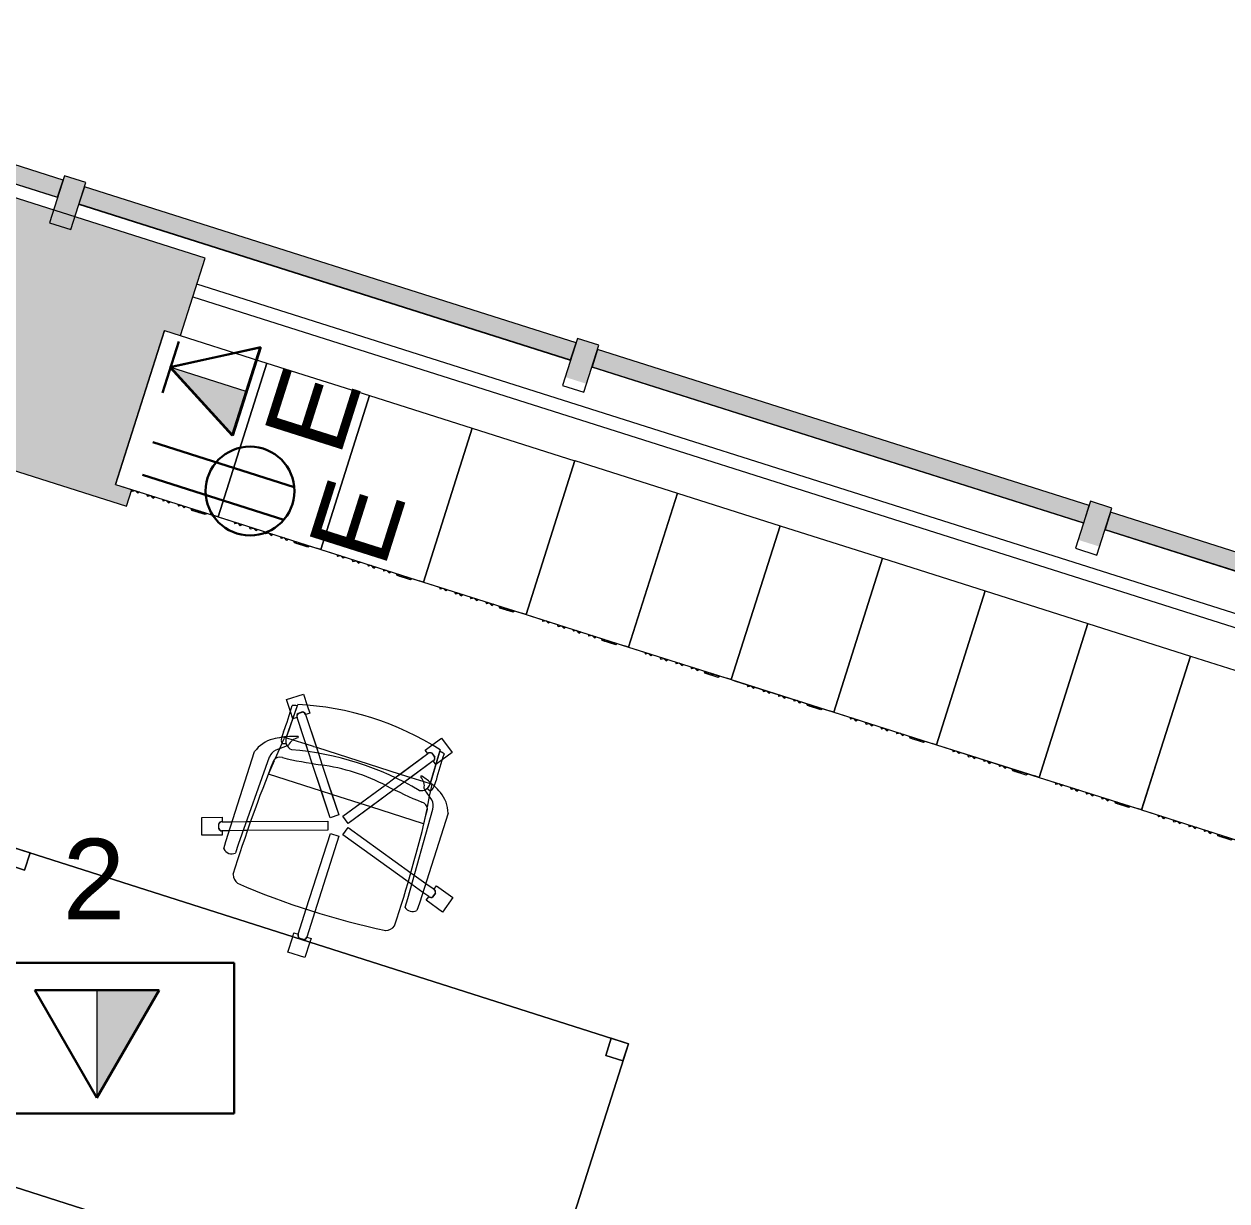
# Model space of a CAD drawing. Header units: inches. Extents: x 385 to 2249, y -1773 to -36.
# Drawn here: x 1081.7 to 1215.8, y -329.5 to -198.3 of the extents above; entities that cross this region are included whole.
import ezdxf

# ---------------------------------------------------------------- set-up
doc = ezdxf.new("R2010")
doc.units = ezdxf.units.IN
doc.header["$MEASUREMENT"] = 0
for name, color, linetype, lineweight in [('A-ANNO-NOTE', 131, 'Continuous', 30), ('A-COLS', 52, 'Continuous', 13), ('A-GLAZ-CURT', 52, 'Continuous', 13), ('A-GLAZ-CWMG', 51, 'Continuous', 13), ('A-WALL', 113, 'Continuous', 13), ('G-IMPT', 8, 'Continuous', 9), ('I-FURN', 30, 'Continuous', 9), ('Q-SPCQ', 91, 'Continuous', 13)]:
    doc.layers.add(name, color=color, linetype=linetype, lineweight=lineweight)
doc.styles.add('Swis721 Lt BT', font='swissl.ttf', dxfattribs={"height": 9})

# ---------------------------------------------------------------- blocks, each defined once
blk = doc.blocks.new('System Panel - Glazed 2-5036779-Level 6 POWER _ SIGNAL')
at = {"layer": 'A-GLAZ-CURT', "lineweight": 9}
blk.add_hatch(color=7, dxfattribs=at).paths.add_polyline_path([(28.75, 0.25), (28.75, 2.25), (-28.75, 2.25), (-28.75, 0.25), (-3.04, 0.25)], flags=0)
at = {"layer": 'A-GLAZ-CURT', "color": 8, "lineweight": 20}
for p, q in [((28.75, 2.25), (-28.75, 2.25)), ((-28.75, 2.25), (-28.75, 0.25)), ((28.75, 0.25), (28.75, 2.25)), ((-28.75, 0.25), (28.75, 0.25))]:
    blk.add_line(p, q, dxfattribs=at)
blk = doc.blocks.new('System Panel - Glazed 2-5036977-Level 6 POWER _ SIGNAL')
at = {"layer": 'A-GLAZ-CURT', "lineweight": 9}
blk.add_hatch(color=7, dxfattribs=at).paths.add_polyline_path([(28.75, 0.25), (28.75, 2.25), (-28.75, 2.25), (-28.75, 0.25), (25.41, 0.25)], flags=0)
at = {"layer": 'A-GLAZ-CURT', "color": 8, "lineweight": 20}
for p, q in [((28.75, 2.25), (-28.75, 2.25)), ((-28.75, 2.25), (-28.75, 0.25)), ((28.75, 0.25), (28.75, 2.25)), ((-28.75, 0.25), (28.75, 0.25))]:
    blk.add_line(p, q, dxfattribs=at)
blk = doc.blocks.new('Rectangular Mullion - 2_5_ x 5_ rectangular-5019623-Level 6 POWER _ SIGNAL')
at = {"layer": 'A-GLAZ-CWMG', "lineweight": 9}
blk.add_hatch(color=7, dxfattribs=at).paths.add_polyline_path([(0, 1.76), (0, -2.75), (-2.5, -2.75), (-2.5, 1.76), (-1.23, 1.76)], flags=0)
at = {"layer": 'A-GLAZ-CWMG', "color": 8, "lineweight": 20}
for p, q in [((-2.5, 2.75), (0, 2.75)), ((-2.5, -2.75), (-2.5, 2.75)), ((0, 2.75), (0, -2.75)), ((0, -2.75), (-2.5, -2.75))]:
    blk.add_line(p, q, dxfattribs=at)
blk = doc.blocks.new('System Panel - Glazed 2-5037066-Level 6 POWER _ SIGNAL')
at = {"layer": 'A-GLAZ-CURT', "lineweight": 9}
blk.add_hatch(color=7, dxfattribs=at).paths.add_polyline_path([(28.75, 0.25), (28.75, 2.25), (-28.75, 2.25), (-28.75, 0.25), (22.33, 0.25)], flags=0)
at = {"layer": 'A-GLAZ-CURT', "color": 8, "lineweight": 20}
for p, q in [((28.75, 2.25), (-28.75, 2.25)), ((-28.75, 2.25), (-28.75, 0.25)), ((28.75, 0.25), (28.75, 2.25)), ((-28.75, 0.25), (28.75, 0.25))]:
    blk.add_line(p, q, dxfattribs=at)
blk = doc.blocks.new('Walls 77 - Walls 3-5131685-Level 6 POWER _ SIGNAL')
at = {"layer": 'A-WALL', "lineweight": 9}
for p, q in [((59.48, -2392.57), (59.48, -2184.53)), ((53.49, -2230.31), (53.49, -2287.81)), ((53.49, -2290.31), (53.49, -2347.81)), ((53.49, -2350.31), (53.49, -2407.81)), ((53.49, -2410.31), (53.49, -2467.81))]:
    blk.add_line(p, q, dxfattribs=at)
blk = doc.blocks.new('Walls 104 - Walls 3-5504135-Level 6 POWER _ SIGNAL')
at = {"layer": 'A-WALL', "lineweight": 9}
blk.add_line((53.49, -2183.72), (53.49, -2391.77), dxfattribs=at)
blk = doc.blocks.new('Locker_-_Double_Unit_-_Medium_298 - 12ZLKR04_dwg-5336107-Level 6 POWER _ SIGNAL')
at = {"layer": 'G-IMPT'}
for p, q in [((0, 12), (18, 12)), ((0, 12), (0, 0)), ((0, 12), (0, 0)), ((18, 12), (0, 12)), ((18, 12), (18, 0)), ((18, 12), (18, 11.5)), ((18, 11.5), (18, 0.5)), ((18, 10.12), (18.18, 9.98)), ((18, 10.12), (18.18, 9.98)), ((18, 9.66), (18.18, 9.98)), ((18.18, 9.33), (18, 9.66)), ((18, 9.2), (18.18, 9.33)), ((18, 9.2), (18.18, 9.33)), ((18, 8.32), (18.18, 8.18)), ((18.18, 8.18), (18, 8.32)), ((18.18, 8.18), (18, 7.86)), ((18.18, 7.53), (18, 7.86)), ((18, 7.4), (18.18, 7.53)), ((18.18, 7.53), (18, 7.4)), ((18, 6.52), (18.18, 6.38)), ((18, 6.52), (18.18, 6.38)), ((18, 6.06), (18.18, 6.38)), ((18.18, 5.73), (18, 6.06)), ((18, 5.6), (18.18, 5.73)), ((18.18, 5.73), (18, 5.6)), ((18, 4.72), (18.18, 4.58)), ((18, 4.72), (18.18, 4.58)), ((18, 4.26), (18.18, 4.58)), ((18.18, 3.93), (18, 4.26)), ((18, 3.8), (18.18, 3.93)), ((18.18, 3.93), (18, 3.8)), ((18, 3.14), (18.06, 3.12)), ((18, 2.92), (18.18, 2.78)), ((18.18, 2.78), (18, 2.92)), ((18.18, 2.78), (18, 2.46)), ((18.19, 3.02), (18.06, 3.12)), ((18.06, 2.87), (18.06, 3.12)), ((18.19, 1.45), (18.19, 3.02)), ((18.18, 2.13), (18, 2.46)), ((18, 2), (18.18, 2.13)), ((18, 2), (18.18, 2.13)), ((18, 1.33), (18.06, 1.35)), ((18.06, 2.34), (18.06, 2.57)), ((18.06, 1.35), (18.06, 2.04)), ((18.06, 1.35), (18.19, 1.45)), ((18, 0), (18, 0.5)), ((18, 0), (0, 0)), ((18, 0), (0, 0))]:
    blk.add_line(p, q, dxfattribs=at)
blk = doc.blocks.new('Locker_-_Double_Unit_-_Medium_298 - Locker_-_Double_Unit_-_Medium_298-5336684-Level 6 POWER _ SIGNAL')
at = {"extrusion": (0, 0, -1), "zscale": -1, "rotation": 180}
blk.add_blockref('Locker_-_Double_Unit_-_Medium_298 - 12ZLKR04_dwg-5336107-Level 6 POWER _ SIGNAL', (0, 0), dxfattribs=at)
blk = doc.blocks.new('Columns 67 - Columns 4-5528806-Level 6 POWER _ SIGNAL')
at = {"layer": 'A-COLS', "lineweight": 9}
blk.add_hatch(color=7, dxfattribs=at).paths.add_polyline_path([(1405.02, -852.73), (1405.61, -850.88), (1403.81, -850.3), (1409.38, -833.18), (1411.18, -833.77), (1413.98, -825.15), (1384.49, -815.57), (1375.52, -843.15), (1404.59, -852.59)], flags=0)
at = {"layer": 'A-COLS', "color": 8, "lineweight": 20}
for p, q in [((1384.49, -815.57), (1375.52, -843.15)), ((1413.98, -825.15), (1384.49, -815.57)), ((1411.18, -833.77), (1413.98, -825.15)), ((1375.52, -843.15), (1405.02, -852.73)), ((1405.02, -852.73), (1405.61, -850.9))]:
    blk.add_line(p, q, dxfattribs=at)
blk = doc.blocks.new('Rectangular Table - Rectangular Table-V154-Level 6 POWER _ SIGNAL')
at = {"layer": 'I-FURN'}
for p, q in [((-34, 18), (-36, 18)), ((-36, 18), (-36, 16)), ((-36, 16), (-36, 18)), ((-36, 18), (-34, 18)), ((36, 18), (-36, 18)), ((-36, 18), (-36, -18)), ((-36, -18), (-36, 18)), ((-36, 18), (36, 18)), ((-34, 16), (-34, 18)), ((-34, 18), (-34, 16)), ((34, 18), (34, 16)), ((36, 18), (34, 18)), ((34, 18), (36, 18)), ((34, 16), (34, 18)), ((36, 16), (36, 18)), ((36, 18), (36, 16)), ((36, -18), (36, 18)), ((36, 18), (36, -18)), ((-36, 16), (-34, 16)), ((-34, 16), (-36, 16)), ((34, 16), (36, 16)), ((36, 16), (34, 16)), ((-34, -16), (-36, -16)), ((-36, -16), (-36, -18)), ((-36, -18), (-36, -16)), ((-36, -16), (-34, -16)), ((-34, -18), (-34, -16)), ((-34, -16), (-34, -18)), ((36, -16), (34, -16)), ((34, -16), (34, -18)), ((34, -18), (34, -16)), ((34, -16), (36, -16)), ((36, -18), (36, -16)), ((36, -16), (36, -18)), ((-36, -18), (-34, -18)), ((-34, -18), (-36, -18)), ((-36, -18), (36, -18)), ((36, -18), (-36, -18)), ((34, -18), (36, -18)), ((36, -18), (34, -18))]:
    blk.add_line(p, q, dxfattribs=at)
blk = doc.blocks.new('F-Haworth_Chair_X99-Seminar - X99 Advanced Seminar Chair-V155-Level 6 POWER _ SIGNAL')
at = {"layer": 'I-FURN'}
for p, q in [((-1, 15.13), (1, 15.13)), ((-1, 13.32), (-1, 15.13)), ((-1, 15.13), (1, 15.13)), ((-1, 13.32), (-1, 15.13)), ((1, 15.13), (1, 13.32)), ((1, 15.13), (1, 13.32)), ((-1, 12.88), (-1, 13.32)), ((-1, 12.88), (-1, 13.32)), ((-0.52, 12.88), (-1, 12.88)), ((-0.52, 12.88), (-1, 12.88)), ((-0.5, 9.91), (-0.5, 12.88)), ((-0.5, 9.91), (-0.5, 12.88)), ((0.26, 13.26), (-0.26, 13.26)), ((0.26, 13.26), (-0.26, 13.26)), ((-0.25, 13.25), (0.25, 13.25)), ((-0.25, 13.25), (0.25, 13.25)), ((0.5, 12.88), (0.5, 9.91)), ((0.5, 12.88), (0.5, 9.91)), ((1, 12.88), (0.52, 12.88)), ((1, 12.88), (0.52, 12.88)), ((1, 13.32), (1, 12.88)), ((1, 13.32), (1, 12.88)), ((-0.5, 1.08), (-0.5, 9.91)), ((-0.5, 1.08), (-0.5, 9.91)), ((0.5, 9.91), (0.5, 1.08)), ((0.5, 9.91), (0.5, 1.08)), ((-14.69, 3.72), (-14.08, 5.62)), ((-14.69, 3.72), (-14.08, 5.62)), ((-14.08, 5.62), (-11.94, 4.93)), ((-14.08, 5.62), (-11.94, 4.93)), ((-11.32, 5.48), (-11.3, 6.32)), ((-11.32, -5.06), (-11.32, 5.48)), ((-9.92, 6.36), (-9.92, 5.36)), ((-9.92, 5.36), (-9.57, -4.97)), ((9.57, -4.97), (9.92, 5.36)), ((9.92, 5.36), (9.92, 6.36)), ((11.3, 6.32), (11.32, 5.48)), ((11.32, 5.48), (11.32, -5.06)), ((11.94, 4.93), (14.08, 5.62)), ((11.94, 4.93), (14.08, 5.62)), ((14.08, 5.62), (14.69, 3.72)), ((14.08, 5.62), (14.69, 3.72)), ((-12.53, 4.34), (-12.69, 3.85)), ((-12.53, 4.34), (-12.69, 3.85)), ((-12.68, 3.86), (-12.52, 4.33)), ((-12.68, 3.86), (-12.52, 4.33)), ((-11.94, 4.93), (-12.09, 4.47)), ((-11.94, 4.93), (-12.09, 4.47)), ((-12.09, 4.45), (-11.32, 4.21)), ((-12.09, 4.45), (-11.32, 4.21)), ((-11.32, 4.21), (-9.86, 3.73)), ((-11.32, 4.21), (-9.86, 3.73)), ((9.86, 3.73), (11.32, 4.21)), ((9.86, 3.73), (11.32, 4.21)), ((11.32, 4.21), (12.09, 4.45)), ((11.32, 4.21), (12.09, 4.45)), ((12.09, 4.47), (11.94, 4.93)), ((12.09, 4.47), (11.94, 4.93)), ((12.52, 4.33), (12.68, 3.86)), ((12.52, 4.33), (12.68, 3.86)), ((12.69, 3.85), (12.53, 4.34)), ((12.69, 3.85), (12.53, 4.34)), ((-12.55, 3.03), (-14.69, 3.72)), ((-12.55, 3.03), (-14.69, 3.72)), ((-12.4, 3.49), (-12.55, 3.03)), ((-12.4, 3.49), (-12.55, 3.03)), ((-11.32, 3.15), (-12.4, 3.5)), ((-11.32, 3.15), (-12.4, 3.5)), ((-9.83, 2.67), (-11.32, 3.15)), ((-9.83, 2.67), (-11.32, 3.15)), ((-9.86, 3.73), (-9.38, 3.57)), ((-9.86, 3.73), (-9.38, 3.57)), ((-9.38, 3.57), (-0.87, 0.81)), ((-9.38, 3.57), (-0.87, 0.81)), ((0.87, 0.81), (9.38, 3.57)), ((0.87, 0.81), (9.38, 3.57)), ((9.38, 3.57), (9.86, 3.73)), ((9.38, 3.57), (9.86, 3.73)), ((11.32, 3.15), (9.86, 2.68)), ((11.32, 3.15), (9.86, 2.68)), ((12.4, 3.5), (11.32, 3.15)), ((12.4, 3.5), (11.32, 3.15)), ((12.55, 3.03), (12.4, 3.49)), ((12.55, 3.03), (12.4, 3.49)), ((14.69, 3.72), (12.55, 3.03)), ((14.69, 3.72), (12.55, 3.03)), ((-9.37, 2.52), (-9.83, 2.67)), ((-9.37, 2.52), (-9.83, 2.67)), ((-1.18, -0.14), (-9.37, 2.52)), ((-1.18, -0.14), (-9.37, 2.52)), ((9.37, 2.52), (1.18, -0.14)), ((9.37, 2.52), (1.18, -0.14)), ((9.83, 2.67), (9.37, 2.52)), ((9.83, 2.67), (9.37, 2.52)), ((-0.87, 0.81), (-1.18, -0.14)), ((-0.87, 0.81), (-1.18, -0.14)), ((0.5, 1.08), (-0.5, 1.08)), ((0.5, 1.08), (-0.5, 1.08)), ((1.18, -0.14), (0.87, 0.81)), ((1.18, -0.14), (0.87, 0.81)), ((-4.79, -5.75), (-1.04, -0.58)), ((-0.23, -1.17), (-3.68, -5.91)), ((-2.89, -3.12), (-1.04, -0.58)), ((-0.23, -1.17), (-1.65, -3.12)), ((-1.04, -0.58), (-0.23, -1.17)), ((-1.04, -0.58), (-0.23, -1.17)), ((0.23, -1.17), (1.04, -0.58)), ((0.23, -1.17), (1.04, -0.58)), ((1.65, -3.12), (0.23, -1.17)), ((3.68, -5.91), (0.23, -1.17)), ((1.04, -0.58), (2.89, -3.12)), ((1.04, -0.58), (4.79, -5.75)), ((-9.07, -3.12), (-2.89, -3.12)), ((-9.07, -3.2), (-9.07, -3.12)), ((-8.9, -4.8), (-9.07, -3.2)), ((-4.79, -5.75), (-2.89, -3.12)), ((-1.65, -3.12), (-3.68, -5.91)), ((-2.89, -3.12), (-1.65, -3.12)), ((-1.65, -3.12), (1.65, -3.12)), ((1.65, -3.12), (2.89, -3.12)), ((3.68, -5.91), (1.65, -3.12)), ((2.89, -3.12), (9.07, -3.12)), ((2.89, -3.12), (4.79, -5.75)), ((9.07, -3.2), (8.9, -4.8)), ((9.07, -3.12), (9.07, -3.2)), ((-8.88, -4.99), (-8.89, -4.91)), ((-8.75, -6.22), (-8.88, -4.99)), ((8.88, -4.99), (8.75, -6.22)), ((8.89, -4.91), (8.88, -4.99)), ((-9.13, -5.92), (-8.07, -6.77)), ((-8.68, -6.87), (-8.75, -6.22)), ((-5.57, -6.82), (-4.79, -5.75)), ((-5.57, -6.82), (-4.79, -5.75)), ((-3.68, -5.91), (-4.47, -7.01)), ((-3.68, -5.91), (-4.47, -7.01)), ((4.47, -7.01), (3.68, -5.91)), ((4.47, -7.01), (3.68, -5.91)), ((4.79, -5.75), (5.57, -6.82)), ((4.79, -5.75), (5.57, -6.82)), ((8.07, -6.77), (9.13, -5.92)), ((8.75, -6.22), (8.68, -6.87)), ((-8.62, -7.42), (-8.68, -6.87)), ((-8.6, -7.6), (-8.62, -7.43)), ((-8.61, -6.81), (-8.23, -6.95)), ((-8.49, -7.6), (-8.56, -7.6)), ((-8.42, -7.57), (-8.34, -11.37)), ((-8.34, -11.52), (-8.42, -7.57)), ((-7.65, -7.6), (-8.4, -7.6)), ((-8.07, -6.77), (-7.95, -6.87)), ((-7.97, -10.12), (-5.57, -6.82)), ((-7.97, -10.12), (-6.14, -7.6)), ((-6.14, -7.6), (-7.65, -7.6)), ((-7.18, -7.99), (-7.21, -8.13)), ((-4.47, -7.01), (-7.16, -10.71)), ((-4.9, -7.6), (-7.16, -10.71)), ((-6.14, -7.6), (-5.57, -6.82)), ((-4.9, -7.6), (-6.14, -7.6)), ((-4.47, -7.01), (-4.9, -7.6)), ((4.9, -7.6), (-4.9, -7.6)), ((4.9, -7.6), (4.47, -7.01)), ((7.16, -10.71), (4.47, -7.01)), ((5.24, -7.6), (4.9, -7.6)), ((7.16, -10.71), (4.9, -7.6)), ((6.14, -7.6), (5.28, -7.6)), ((5.57, -6.82), (6.14, -7.6)), ((5.57, -6.82), (7.97, -10.12)), ((7.65, -7.6), (6.14, -7.6)), ((6.14, -7.6), (7.97, -10.12)), ((7.21, -8.13), (7.18, -7.99)), ((8.4, -7.6), (7.65, -7.6)), ((7.95, -6.87), (8.07, -6.77)), ((8.23, -6.95), (8.61, -6.81)), ((8.34, -11.37), (8.42, -7.57)), ((8.42, -7.57), (8.34, -11.52)), ((8.56, -7.6), (8.49, -7.6)), ((8.62, -7.43), (8.6, -7.6)), ((8.68, -6.91), (8.62, -7.42)), ((-9.7, -11.65), (-8.88, -10.52)), ((-9.7, -11.65), (-8.88, -10.52)), ((-8.88, -10.52), (-8.38, -9.83)), ((-8.88, -10.52), (-8.38, -9.83)), ((-8.38, -9.83), (-7.99, -10.11)), ((-8.38, -9.83), (-7.99, -10.11)), ((-8, -10.58), (-7.59, -10.88)), ((-8, -10.58), (-7.59, -10.88)), ((-7.59, -10.87), (-7.99, -10.57)), ((-7.59, -10.87), (-7.99, -10.57)), ((-7.15, -10.72), (-6.76, -11)), ((-7.15, -10.72), (-6.76, -11)), ((6.76, -11), (7.15, -10.72)), ((6.76, -11), (7.15, -10.72)), ((7.99, -10.57), (7.59, -10.87)), ((7.99, -10.57), (7.59, -10.87)), ((7.59, -10.88), (8, -10.58)), ((7.59, -10.88), (8, -10.58)), ((7.99, -10.11), (8.38, -9.83)), ((7.99, -10.11), (8.38, -9.83)), ((8.38, -9.83), (8.88, -10.52)), ((8.38, -9.83), (8.88, -10.52)), ((8.88, -10.52), (9.7, -11.65)), ((8.88, -10.52), (9.7, -11.65)), ((-8.08, -12.82), (-9.7, -11.65)), ((-8.08, -12.82), (-9.7, -11.65)), ((-7.29, -11.74), (-8.08, -12.82)), ((-7.29, -11.74), (-8.08, -12.82)), ((-6.76, -11), (-7.29, -11.74)), ((-6.76, -11), (-7.29, -11.74)), ((7.29, -11.74), (6.76, -11)), ((7.29, -11.74), (6.76, -11)), ((8.08, -12.82), (7.29, -11.74)), ((8.08, -12.82), (7.29, -11.74)), ((9.7, -11.65), (8.08, -12.82)), ((9.7, -11.65), (8.08, -12.82))]:
    blk.add_line(p, q, dxfattribs=at)
for centre, radius, start, end in [((-0.11, 12.88), 0.407, 111.1651, 180.8349), ((-0.11, 12.88), 0.407, 111.1651, 180.8349), ((-0.09, 12.88), 0.406, 112.6199, 180), ((-0.09, 12.88), 0.406, 166.524, 180), ((-0.09, 12.88), 0.406, 126.0959, 166.524), ((-0.09, 12.88), 0.406, 112.6199, 126.0959), ((0.09, 12.88), 0.406, 53.9041, 67.3801), ((0.09, 12.88), 0.406, 0, 67.3801), ((0.11, 12.88), 0.407, 359.1651, 68.8349), ((0.11, 12.88), 0.407, 359.1651, 68.8349), ((0.09, 12.88), 0.406, 0, 53.9041), ((-8.21, 8.28), 1.31, 110.0433, 159.9567), ((0, -75.01), 84.96, 84.1475, 95.8525), ((8.21, 8.28), 1.31, 20.0433, 69.9567), ((144.06, 7.32), 153.52, 179.4749, 184.5213), ((-144.06, 7.32), 153.52, 355.4787, 0.5251), ((-10.58, 5.68), 0.956, 45.8901, 138.1099), ((10.58, 5.68), 0.956, 41.8901, 134.1099), ((-12.22, 4.09), 0.407, 71.1651, 140.8349), ((-12.22, 4.09), 0.407, 71.1651, 140.8349), ((-12.22, 4.07), 0.406, 85.476, 139.3801), ((-12.22, 4.07), 0.406, 72, 139.3801), ((-12.22, 4.07), 0.406, 72, 85.476), ((12.22, 4.09), 0.407, 39.1651, 108.8349), ((12.22, 4.09), 0.407, 39.1651, 108.8349), ((12.22, 4.07), 0.406, 81.0479, 108), ((12.22, 4.07), 0.406, 40.6199, 108), ((12.22, 4.07), 0.406, 40.6199, 81.0479), ((-12.28, 3.88), 0.407, 183.1651, 252.8349), ((-12.28, 3.88), 0.407, 183.1651, 252.8349), ((-12.27, 3.89), 0.406, 184.6199, 198.0959), ((-12.27, 3.89), 0.406, 184.6199, 252), ((-12.27, 3.89), 0.406, 198.0959, 238.524), ((-12.27, 3.89), 0.406, 238.524, 252), ((12.27, 3.89), 0.406, 288, 355.3801), ((12.28, 3.88), 0.407, 287.1651, 356.8349), ((12.28, 3.88), 0.407, 287.1651, 356.8349), ((12.27, 3.89), 0.406, 288, 341.9041), ((12.27, 3.89), 0.406, 341.9041, 355.3801), ((-7.87, -3.92), 3.63, 198.1789, 238.0478), ((-8.18, -4.9), 1.39, 182.8013, 227.1078), ((-8.24, -4.59), 0.763, 194.2338, 275.7662), ((-11.32, -48.08), 42.84, 79.9767, 85.7699), ((11.32, -48.08), 42.84, 94.2301, 100.0233), ((8.24, -4.59), 0.763, 264.2338, 345.7662), ((8.18, -4.9), 1.39, 312.8922, 357.1987), ((7.87, -3.92), 3.63, 301.9522, 341.8211), ((-7.37, -7.55), 1.05, 95.9554, 181.1786), ((0, 26.49), 33.83, 257.2285, 282.7715), ((0, 15.97), 22.19, 259.9767, 280.0233), ((7.37, -7.55), 1.05, 358.8214, 84.0446), ((-4.71, 1.15), 9.61, 238.0478, 243.9964), ((-5.2, -7.86), 3.74, 170.0936, 184.0143), ((-4.71, 1.15), 9.61, 243.9964, 246.4906), ((-8.28, -7.33), 0.613, 122.5427, 170.0936), ((-4.71, 1.15), 9.61, 246.6393, 247.073), ((-7.37, -7.55), 1.05, 145.2002, 181.1786), ((-4.71, 1.15), 9.61, 247.2631, 254.9334), ((-6.55, -6.76), 1.38, 185.0878, 212.4248), ((-6.55, -6.76), 1.38, 214.0187, 242.9497), ((6.55, -6.76), 1.38, 297.0503, 325.9813), ((4.71, 1.15), 9.61, 285.0666, 292.7369), ((6.55, -6.76), 1.38, 327.5752, 354.9122), ((7.37, -7.55), 1.05, 358.8214, 34.7998), ((4.71, 1.15), 9.61, 292.927, 293.3607), ((4.71, 1.15), 9.61, 293.5094, 296.0036), ((8.28, -7.33), 0.613, 9.9064, 57.4573), ((5.2, -7.86), 3.74, 355.9857, 9.9064), ((4.71, 1.15), 9.61, 296.0036, 301.9522), ((-36.06, -10.03), 27.2, 357.4882, 4.0143), ((36.06, -10.03), 27.2, 175.9857, 182.5118), ((-7.66, -10.36), 0.407, 143.1651, 212.8349), ((-7.66, -10.36), 0.407, 157.0991, 212.8349), ((-7.64, -10.36), 0.406, 144, 211.3801), ((-7.64, -10.36), 0.406, 144, 211.3801), ((-7.66, -10.36), 0.407, 143.1651, 157.0991), ((-7.49, -10.47), 0.406, 256.6199, 324), ((-7.48, -10.49), 0.407, 255.1651, 324.8349), ((-7.49, -10.47), 0.406, 297.0479, 324), ((-7.48, -10.49), 0.407, 310.9009, 324.8349), ((7.48, -10.49), 0.407, 215.1651, 229.0991), ((7.48, -10.49), 0.407, 215.1651, 284.8349), ((7.49, -10.47), 0.406, 216, 256.4281), ((7.49, -10.47), 0.406, 216, 283.3801), ((7.64, -10.36), 0.406, 328.6199, 36), ((7.64, -10.36), 0.406, 328.6199, 36), ((7.66, -10.36), 0.407, 327.1651, 36.8349), ((7.66, -10.36), 0.407, 327.1651, 36.8349), ((0, 20.73), 33.17, 254.4478, 255.4234), ((0, 20.29), 32.89, 255.304, 284.6925), ((-7.48, -10.49), 0.407, 255.1651, 310.9009), ((-7.49, -10.47), 0.406, 256.6199, 297.0479), ((7.48, -10.49), 0.407, 229.0991, 243.033), ((7.48, -10.49), 0.407, 243.033, 256.967), ((7.48, -10.49), 0.407, 256.967, 284.8349), ((7.49, -10.47), 0.406, 256.4281, 283.3801), ((0, 20.73), 33.17, 284.5766, 285.5522)]:
    blk.add_arc(centre, radius, start, end, dxfattribs=at)

msp = doc.modelspace()

# ---------------------------------------------------------------- hatches: boundary and pattern name
at = {"layer": 'A-ANNO-NOTE', "lineweight": 9}
for points in [[(1104.93, -244.21), (1106.47, -239.29), (1097.98, -236.6)], [(1089.85, -318.04), (1096.78, -306.04), (1089.85, -306.04)]]:
    msp.add_hatch(color=256, dxfattribs=at).paths.add_polyline_path(points, flags=0)

# ---------------------------------------------------------------- linework, layer by layer
at = {"layer": 'A-ANNO-NOTE'}
for p, q in [((1097.15, -239.44), (1098.96, -233.72)), ((1097.98, -236.6), (1108.05, -234.38)), ((1098.05, -236.58), (1108.13, -234.37)), ((1108.05, -234.38), (1104.93, -244.21)), ((1108.13, -234.37), (1105.01, -244.2)), ((1097.98, -236.6), (1104.93, -244.21)), ((1098.05, -236.58), (1105.01, -244.2)), ((1096.08, -244.95), (1111.84, -249.95)), ((1096.08, -244.95), (1111.84, -249.95)), ((1094.92, -248.6), (1110.68, -253.6)), ((1075.42, -302.98), (1105.13, -302.98)), ((1105.13, -302.98), (1105.13, -319.79)), ((1082.92, -306.04), (1096.78, -306.04)), ((1089.85, -318.04), (1082.92, -306.04)), ((1096.78, -306.04), (1089.85, -318.04)), ((1105.13, -319.79), (1075.42, -319.79))]:
    msp.add_line(p, q, dxfattribs=at)
at = {"layer": 'A-ANNO-NOTE', "lineweight": 9}
for p, q in [((1097.98, -236.6), (1104.93, -244.21)), ((1106.49, -239.3), (1097.98, -236.6)), ((1104.93, -244.21), (1106.49, -239.3)), ((1089.85, -306.04), (1089.85, -318.04)), ((1089.85, -318.04), (1096.78, -306.04)), ((1096.78, -306.04), (1089.85, -306.04))]:
    msp.add_line(p, q, dxfattribs=at)
at = {"layer": 'A-ANNO-NOTE'}
msp.add_circle((1106.91, -250.4), 4.95, dxfattribs=at)

# ---------------------------------------------------------------- block references
at = {"layer": 'A-COLS', "lineweight": 9, "rotation": 0.3967009999964257}
msp.add_blockref('Columns 67 - Columns 4-5528806-Level 6 POWER _ SIGNAL', (-317.75, 590.91), dxfattribs=at)
at = {"layer": 'A-GLAZ-CURT', "lineweight": 9, "rotation": 342.396186574362}
for name, p in [('System Panel - Glazed 2-5037066-Level 6 POWER _ SIGNAL', (1057.98, -209.18)), ('System Panel - Glazed 2-5037066-Level 6 POWER _ SIGNAL', (1115.17, -227.32)), ('System Panel - Glazed 2-5036977-Level 6 POWER _ SIGNAL', (1172.36, -245.47)), ('System Panel - Glazed 2-5036779-Level 6 POWER _ SIGNAL', (1229.56, -263.61))]:
    msp.add_blockref(name, p, dxfattribs=at)
at = {"layer": 'A-GLAZ-CWMG', "lineweight": 9, "extrusion": (0, 0, -1), "rotation": 197.603813425638}
for p in [(-1087.77, -218.63), (-1144.96, -236.77), (-1202.15, -254.92)]:
    msp.add_blockref('Rectangular Mullion - 2_5_ x 5_ rectangular-5019623-Level 6 POWER _ SIGNAL', p, dxfattribs=at)
at = {"layer": 'A-WALL', "lineweight": 9, "rotation": 252.3961828634399}
for name, p in [('Walls 77 - Walls 3-5131685-Level 6 POWER _ SIGNAL', (3399.06, -895.66)), ('Walls 104 - Walls 3-5504135-Level 6 POWER _ SIGNAL', (3396.92, -899.72))]:
    msp.add_blockref(name, p, dxfattribs=at)
at = {"layer": 'I-FURN'}
for name, p, rotation in [('F-Haworth_Chair_X99-Seminar - X99 Advanced Seminar Chair-V155-Level 6 POWER _ SIGNAL', (1116.67, -287.7), 162.3119574808687), ('Rectangular Table - Rectangular Table-V154-Level 6 POWER _ SIGNAL', (1109.32, -318.23), 162.3119574808684)]:
    msp.add_blockref(name, p, dxfattribs=dict(at, rotation=rotation))
at = {"layer": 'Q-SPCQ', "lineweight": 9, "rotation": 252.3961828634397}
for p in [(1108.8, -236.13), (1120.24, -239.76), (1131.68, -243.39), (1143.12, -247.02), (1154.56, -250.64), (1165.99, -254.27), (1177.43, -257.9), (1188.87, -261.53), (1200.31, -265.16), (1211.75, -268.79), (1223.18, -272.42)]:
    msp.add_blockref('Locker_-_Double_Unit_-_Medium_298 - Locker_-_Double_Unit_-_Medium_298-5336684-Level 6 POWER _ SIGNAL', p, dxfattribs=at)

# ---------------------------------------------------------------- texts
at = {"layer": 'A-ANNO-NOTE', "lineweight": 9, "char_height": 9, "width": 9.393, "attachment_point": 1, "rotation": 72.3967, "style": 'Swis721 Lt BT'}
for insert in [(1108.3, -244.03), (1113.27, -256.44)]:
    msp.add_mtext('E', dxfattribs=dict(at, insert=insert))
at = {"layer": 'A-ANNO-NOTE', "lineweight": 9, "insert": (1086.01, -289.16), "char_height": 9, "width": 8.181, "attachment_point": 1, "style": 'Swis721 Lt BT'}
msp.add_mtext('2', dxfattribs=at)

doc.saveas('drawing.dxf')
